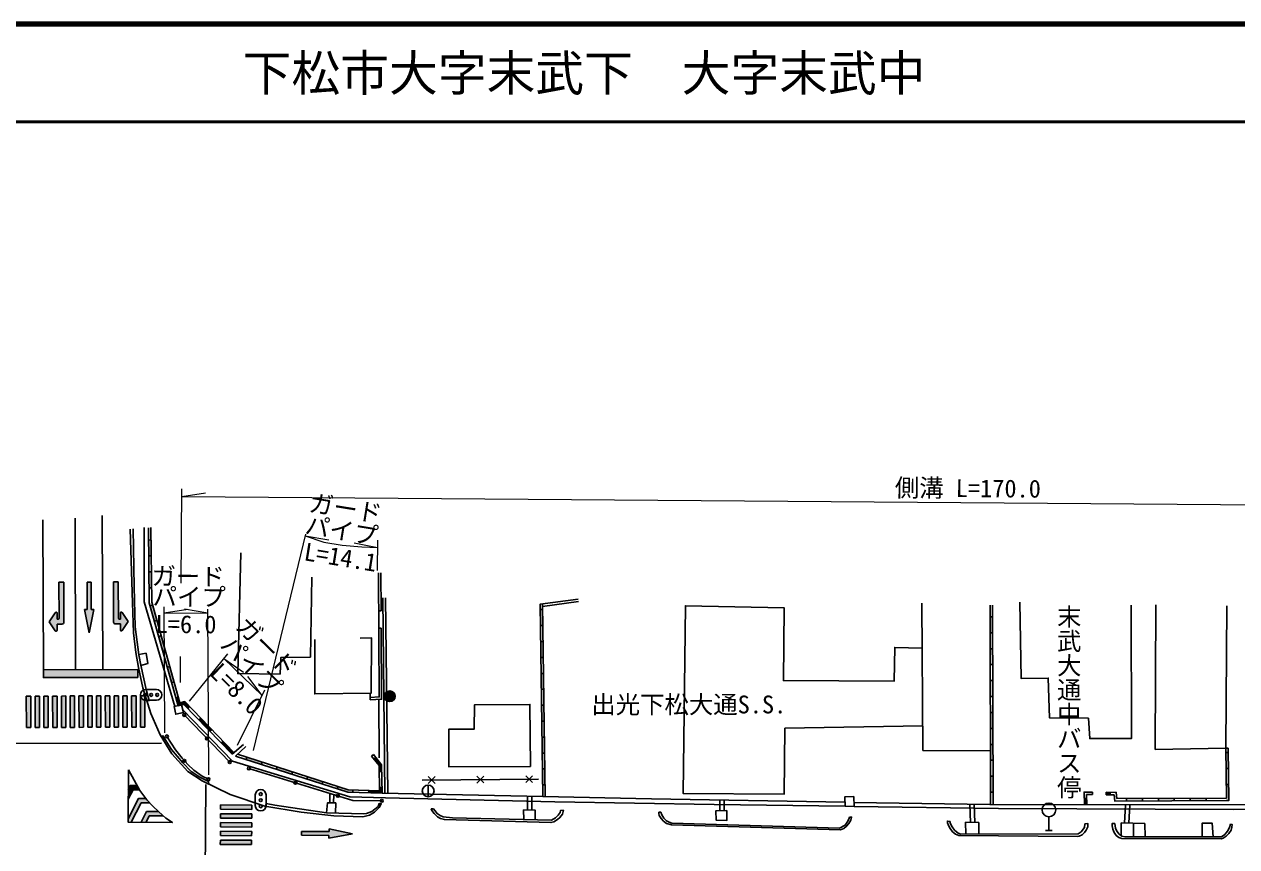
# Model space of a CAD drawing. Units: millimetres at full size, sheet at 1:1000; details may follow other scales. Extents: x 40000 to 680000, y 20000 to 380000.
# Drawn here: x 382628 to 506944, y 295726 to 380000 of the extents above; entities that cross this region are included whole.
import ezdxf
from ezdxf.enums import TextEntityAlignment as Align

# ---------------------------------------------------------------- set-up
doc = ezdxf.new("R2010")
doc.units = ezdxf.units.MM
doc.header["$LTSCALE"] = 1000
for name, color, linetype, lineweight in [('M-BGD', 7, 'Continuous', 25), ('M-STR-HTXT', 7, 'Continuous', 13), ('M-STR-STRC', 7, 'Continuous', 25), ('M-TTL', 2, 'Continuous', 140), ('M-TTL-LINE', 7, 'Continuous', 50)]:
    doc.layers.add(name, color=color, linetype=linetype, lineweight=lineweight)
doc.layers.add('M-BMK-HTXT', color=7, linetype='Continuous')
doc.layers.add('M-TTL-TXT', color=7, linetype='Continuous')
doc.styles.add('@ＭＳ ゴシック', font='')
doc.styles.add('ＭＳ ゴシック', font='')
doc.styles.get('@ＭＳ ゴシック').set_extended_font_data('@MS Gothic')
doc.styles.get('ＭＳ ゴシック').set_extended_font_data('MS Gothic')

msp = doc.modelspace()

# ---------------------------------------------------------------- hatches: boundary and pattern name
at = {"layer": 'M-BGD'}
for points in [[(395643, 325524), (395625, 327157), (395375, 327154), (395393, 325521)], [(395678, 322258), (395660, 323891), (395410, 323888), (395428, 322256)], [(396219, 318897), (395778, 320469), (395538, 320401), (395979, 318829)], [(435798, 318392), (435775, 320025), (435525, 320021), (435548, 318388)], [(481911, 317649), (481906, 319282), (481656, 319281), (481661, 317648)], [(397102, 315752), (396661, 317324), (396420, 317257), (396861, 315685)], [(435843, 315126), (435820, 316759), (435570, 316756), (435593, 315123)], [(481920, 314383), (481915, 316016), (481665, 316015), (481670, 314382)], [(397985, 312608), (397543, 314180), (397303, 314112), (397744, 312540)], [(435888, 311861), (435866, 313493), (435616, 313490), (435638, 311857)], [(481929, 311117), (481924, 312750), (481674, 312749), (481679, 311116)], [(399578, 310080), (399083, 310593), (398583, 310477), (398426, 311036), (398185, 310968), (398406, 310179), (399002, 310317), (399398, 309907)], [(419767, 311578, 1), (420437, 310705, 1)], [(435934, 308595), (435911, 310228), (435661, 310224), (435684, 308592)], [(401847, 307731), (400712, 308906), (400533, 308732), (401667, 307557)], [(481938, 307851), (481934, 309484), (481684, 309484), (481688, 307851)], [(404115, 305382), (402981, 306557), (402801, 306383), (403936, 305208)], [(435979, 305330), (435956, 306962), (435706, 306959), (435729, 305326)], [(481948, 304586), (481943, 306218), (481693, 306218), (481698, 304585)], [(407013, 304397), (405458, 304895), (405381, 304657), (406937, 304159)], [(419260, 304134), (418677, 304863), (418482, 304707), (419011, 304044), (419023, 303440), (419273, 303444)], [(506092, 303736), (506072, 305369), (505822, 305366), (505842, 303733)], [(410123, 303402), (408568, 303899), (408492, 303661), (410047, 303164)], [(436024, 302064), (436002, 303697), (435752, 303693), (435774, 302061)], [(413234, 302407), (411679, 302904), (411602, 302666), (413158, 302168)], [(481957, 301320), (481952, 302953), (481702, 302952), (481707, 301319)], [(506133, 300471), (506113, 302104), (505863, 302101), (505883, 300468)], [(415799, 301323), (416307, 301306), (416315, 301556), (415842, 301572), (414789, 301909), (414713, 301671)], [(419316, 301206), (419304, 301817), (419054, 301812), (419061, 301465), (417947, 301502), (417939, 301252)], [(493957, 301048), (493961, 301298), (493556, 301306), (493552, 301056)], [(491560, 300684), (491310, 300678), (491324, 300031), (491574, 300031)], [(497271, 300671), (495638, 300661), (495639, 300411), (497272, 300421)], [(500537, 300689), (498904, 300680), (498905, 300430), (500538, 300439)], [(503803, 300708), (502170, 300698), (502171, 300448), (503804, 300458)]]:
    msp.add_hatch(color=256, dxfattribs=at).paths.add_polyline_path(points)
at = {"layer": 'M-STR-STRC'}
for points in [[(385996, 318534), (385997, 317915, -0.74206), (385814, 317859), (385195, 318782), (385809, 319709, -0.74206), (385993, 319654), (385994, 319034), (386094, 319035, 0.41421), (386194, 319135), (386183, 322841), (386683, 322842), (386695, 318736, -0.41388), (386496, 318536)], [(389485, 320039), (389485, 322850), (389087, 322850), (389088, 320039), (388813, 320039), (389287, 317642), (389760, 320039)], [(392486, 318553), (392488, 317933, 0.74206), (392672, 317878), (393286, 318805), (392666, 319729, 0.74206), (392483, 319673), (392485, 319053), (392385, 319053, -0.41421), (392285, 319152), (392274, 322858), (391774, 322857), (391786, 318751, 0.41388), (391986, 318551)], [(394261, 313081), (394259, 313881), (384592, 313854), (384594, 313054)], [(383287, 311161), (382837, 311159), (382846, 307944), (383296, 307945)], [(384187, 311163), (383737, 311162), (383746, 307947), (384196, 307948)], [(385087, 311166), (384637, 311164), (384646, 307949), (385096, 307951)], [(385987, 311168), (385537, 311167), (385546, 307952), (385996, 307953)], [(386887, 311171), (386437, 311169), (386446, 307954), (386896, 307956)], [(387787, 311173), (387337, 311172), (387346, 307957), (387796, 307958)], [(388687, 311176), (388237, 311175), (388246, 307959), (388696, 307961)], [(389587, 311178), (389137, 311177), (389146, 307962), (389596, 307963)], [(390487, 311181), (390037, 311180), (390046, 307965), (390496, 307966)], [(391387, 311184), (390937, 311182), (390946, 307967), (391396, 307968)], [(392287, 311186), (391837, 311185), (391846, 307970), (392296, 307971)], [(393187, 311189), (392737, 311187), (392746, 307972), (393196, 307974)], [(394087, 311191), (393637, 311190), (393646, 307975), (394096, 307976)], [(394987, 311194), (394537, 311192), (394546, 307977), (394996, 307979)], [(394432, 301573), (394183, 302021), (393520, 302017), (393297, 301582), (393293, 300588), (393796, 301569)], [(395480, 300230), (395187, 300535), (395082, 300677), (394348, 300672), (393285, 298601), (393284, 298238), (393604, 298237), (394624, 300224)], [(405960, 299541), (405963, 299991), (402755, 300011), (402753, 299561)], [(396878, 298889), (396416, 299287), (396367, 299335), (395175, 299328), (394614, 298234), (395119, 298232), (395451, 298879)], [(405955, 298641), (405958, 299091), (402750, 299111), (402747, 298661)], [(405944, 296841), (405946, 297291), (402739, 297311), (402736, 296861)], [(405949, 297741), (405952, 298191), (402744, 298211), (402741, 297761)], [(413874, 297271), (411063, 297297), (411059, 296899), (413870, 296874), (413868, 296599), (416269, 297051), (413876, 297546)], [(405938, 295941), (405941, 296391), (402733, 296411), (402730, 295961)]]:
    msp.add_hatch(color=256, dxfattribs=at).paths.add_polyline_path(points)

# ---------------------------------------------------------------- linework, layer by layer
at = {"layer": 'M-BGD'}
for p, q in [((395625, 327157), (395375, 327154)), ((395643, 325524), (395393, 325521)), ((395660, 323891), (395410, 323888)), ((419189, 323779), (419214, 319913)), ((395678, 322258), (395428, 322256)), ((419377, 321224), (419588, 301201)), ((419677, 321227), (419889, 301195)), ((439451, 320862), (435770, 320353)), ((395778, 320469), (395538, 320401)), ((419214, 319913), (418964, 319911)), ((435775, 320025), (435525, 320021)), ((436041, 300884), (435767, 320605)), ((481653, 320480), (481710, 300037)), ((481903, 320480), (481960, 300037)), ((396219, 318897), (395979, 318829)), ((435798, 318392), (435548, 318388)), ((481906, 319282), (481656, 319281)), ((396661, 317324), (396420, 317257)), ((419226, 318122), (418976, 318120)), ((481911, 317649), (481661, 317648)), ((435820, 316759), (435570, 316756)), ((481915, 316016), (481665, 316015)), ((397102, 315752), (396861, 315685)), ((435843, 315126), (435593, 315123)), ((397543, 314180), (397303, 314112)), ((435866, 313493), (435616, 313490)), ((481920, 314383), (481670, 314382)), ((397985, 312608), (397744, 312540)), ((481924, 312750), (481674, 312749)), ((398185, 310968), (398426, 311036)), ((418096, 310763), (418087, 311450)), ((418994, 310826), (419014, 304820)), ((435888, 311861), (435638, 311857)), ((481929, 311117), (481679, 311116)), ((399578, 310080), (399398, 309907)), ((435911, 310228), (435661, 310224)), ((399038, 309235), (403693, 304403)), ((400712, 308906), (400533, 308732)), ((435934, 308595), (435684, 308592)), ((481934, 309484), (481684, 309484)), ((401847, 307731), (401667, 307557)), ((481938, 307851), (481688, 307851)), ((402981, 306557), (402801, 306383)), ((403936, 305208), (405102, 306216)), ((404274, 305011), (405349, 306013)), ((435956, 306962), (435706, 306959)), ((481943, 306218), (481693, 306218)), ((506066, 305818), (505816, 305815)), ((404115, 305382), (403936, 305208)), ((405458, 304895), (405381, 304657)), ((418439, 305160), (418244, 305004)), ((418482, 304707), (418677, 304863)), ((435979, 305330), (435729, 305326)), ((481948, 304586), (481698, 304585)), ((506072, 305369), (505822, 305366)), ((407013, 304397), (406937, 304159)), ((408568, 303899), (408492, 303661)), ((410123, 303402), (410047, 303164)), ((419273, 303444), (419023, 303440)), ((436002, 303697), (435752, 303693)), ((506092, 303736), (505842, 303733)), ((411679, 302904), (411602, 302666)), ((413234, 302407), (413158, 302168)), ((423433, 302561), (435357, 302655)), ((424039, 302919), (424751, 302218)), ((424746, 302925), (424044, 302212)), ((429038, 302959), (429751, 302257)), ((429746, 302964), (429044, 302252)), ((434038, 302998), (434751, 302297)), ((434745, 303004), (434044, 302291)), ((481952, 302953), (481702, 302952)), ((506113, 302104), (505863, 302101)), ((413945, 300229), (413971, 301189)), ((414345, 300216), (414368, 301066)), ((414789, 301909), (414713, 301671)), ((416306, 301292), (416315, 301556)), ((417947, 301506), (417939, 301252)), ((419304, 301817), (419054, 301812)), ((424039, 302049), (424039, 300849)), ((434227, 300912), (434234, 299495)), ((434677, 300903), (434684, 299486)), ((436024, 302064), (435774, 302061)), ((481957, 301320), (481707, 301319)), ((492155, 301322), (492154, 301072)), ((493556, 301306), (493552, 301056)), ((493957, 301048), (493961, 301298)), ((453945, 300501), (453942, 299422)), ((454395, 300494), (454392, 299426)), ((479574, 300069), (479640, 298220)), ((480025, 300062), (480091, 298213)), ((491310, 300678), (491560, 300684)), ((495524, 300029), (495436, 298153)), ((495638, 300661), (495639, 300411)), ((495975, 300028), (495886, 298142)), ((497271, 300671), (497272, 300421)), ((498904, 300680), (498905, 300430)), ((500537, 300689), (500538, 300439)), ((502170, 300698), (502171, 300448)), ((503803, 300708), (503804, 300458)), ((506133, 300471), (505883, 300468)), ((487684, 298806), (487684, 297406)), ((496374, 298131), (496366, 296749))]:
    msp.add_line(p, q, dxfattribs=at)
for points in [[(393498, 328254), (393743, 320714), (393818, 317658), (394062, 315634), (394335, 314091), (394787, 312008), (395601, 309383), (396548, 307188), (397744, 305238), (399400, 303444), (400856, 302485), (403725, 301080), (407287, 299886), (411004, 299285), (414354, 298904), (417337, 298785), (418017, 298960), (418544, 299277), (419032, 299756), (419231, 300136), (419028, 300173), (418906, 299852), (418563, 299571), (418276, 299351), (417721, 299118), (417430, 299087), (413616, 299204), (408336, 300000), (407421, 300166), (407374, 299872)], [(393807, 328295), (393901, 322360), (394000, 318249), (394387, 315378), (394588, 314337), (395136, 311842), (395438, 310708), (395212, 310638)], [(394930, 328438), (394917, 320832), (398057, 310099)], [(403936, 305208), (399002, 310317), (398406, 310179), (395444, 320733), (395362, 328418)], [(404125, 305372), (399083, 310593), (398583, 310477), (395694, 320769), (395612, 328421)], [(412104, 323340), (411961, 315164), (408946, 315132), (408852, 313409), (404512, 313462), (404850, 325849)], [(418939, 323778), (419022, 311079), (418093, 311013)], [(435791, 300881), (435517, 320571), (439417, 321110)], [(496123, 320462), (496167, 306823), (491865, 306812), (491741, 308889), (487752, 308927), (487621, 313010), (484834, 312980), (484695, 320771)], [(474689, 316067), (471876, 316146), (471824, 312703), (460466, 312754), (460542, 320198), (450416, 320410), (450199, 301178), (460542, 301124), (460623, 307862), (474744, 308115)], [(474657, 320672), (474762, 305601), (481695, 305539)], [(505917, 320425), (505816, 305815), (498582, 305698), (498638, 320497)], [(417065, 317095), (418216, 317134), (418186, 311451), (412419, 311376), (412436, 316965)], [(419226, 318122), (419273, 310846), (418096, 310763)], [(394383, 315407), (395117, 315557), (395305, 314514), (394598, 314291)], [(398878, 309744), (403990, 304498), (416017, 300837), (419654, 300726)], [(396640, 307038), (396852, 307104), (397733, 305690), (398882, 304310), (399752, 303436), (400633, 302871), (401531, 302412), (401536, 302153)], [(397260, 307031), (398140, 305661), (398810, 304789), (399399, 304139), (400020, 303582), (400865, 302969), (401517, 302651)], [(506066, 305818), (506133, 300471), (494432, 300405), (494362, 301041), (493552, 301056)], [(404274, 305011), (415799, 301323), (419316, 301206), (419260, 304134), (418439, 305160)], [(404484, 305206), (415842, 301572), (419061, 301465), (419011, 304044), (418244, 305004)], [(505816, 305815), (505880, 300719), (494656, 300656), (494586, 301287), (493556, 301306)], [(405654, 303759), (416306, 300467), (419290, 300431)], [(466779, 300283), (446929, 300621), (435791, 300881), (419316, 301206)], [(492155, 301322), (491296, 301326), (491324, 300031)], [(492154, 301072), (491552, 301075), (491574, 300037)], [(413616, 299204), (413731, 300236), (414570, 300209), (414538, 299176)], [(419654, 300726), (437020, 300337), (453370, 300048), (466786, 299890)], [(510785, 300019), (481626, 300037), (467699, 300251)], [(467717, 299853), (482523, 299645), (506624, 299556), (524509, 299592), (529917, 299606)], [(433840, 298523), (433832, 299504), (435003, 299479), (435017, 298495)], [(479166, 297012), (479144, 298228), (480491, 298206), (480490, 297017)], [(487334, 297406), (487684, 297406), (488034, 297406)], [(495092, 296863), (495110, 298160), (497513, 298104), (497548, 296749)], [(504527, 296747), (504428, 298132), (503409, 298144), (503398, 296747)]]:
    msp.add_lwpolyline(points, dxfattribs=at)
for points in [[(398750, 310259), (398941, 309488), (398162, 309308), (397985, 310082)], [(434545, 303954), (434474, 310304), (428780, 310261), (428747, 307756), (426168, 307778), (426169, 303911)], [(467671, 300874), (467717, 299853), (466786, 299890), (466769, 300856)], [(437922, 299468), (437803, 299066), (437542, 298721), (437295, 298503), (436914, 298283), (436626, 298206), (425701, 298510), (425306, 298636), (425004, 298793), (424660, 299139), (424406, 299437), (424363, 299612), (424583, 299612), (424713, 299426), (424962, 299129), (425262, 298913), (425562, 298793), (426547, 298692), (436699, 298456), (437089, 298684), (437364, 298952), (437573, 299229), (437619, 299453)], [(467256, 298764), (467449, 298756), (467388, 298440), (467180, 298093), (466935, 297823), (466654, 297596), (466306, 297460), (448987, 297960), (448476, 298116), (448158, 298350), (447916, 298626), (447717, 298925), (447706, 299147), (447697, 299251), (447885, 299254), (447988, 299002), (448193, 298657), (448488, 298374), (448756, 298237), (449040, 298154), (466217, 297616), (466787, 297939), (467005, 298243), (467156, 298561)], [(454658, 299428), (454651, 298405), (453584, 298448), (453546, 299419)], [(491381, 298086), (491688, 298092), (491666, 297774), (491503, 297432), (491336, 297200), (491088, 296950), (490803, 296814), (490641, 296771), (478443, 296876), (478115, 297006), (477798, 297268), (477560, 297578), (477376, 297903), (477297, 298192), (477280, 298348), (477534, 298322), (477588, 298065), (477752, 297751), (478008, 297416), (478368, 297127), (478644, 297010), (490673, 297054), (491004, 297259), (491317, 297706)], [(506303, 298041), (506470, 298021), (506426, 297739), (506355, 297424), (506119, 297086), (505845, 296798), (505563, 296621), (505366, 296522), (495153, 296556), (494846, 296666), (494583, 296883), (494364, 297189), (494223, 297523), (494157, 297864), (494180, 298111), (494431, 298103), (494505, 297624), (494641, 297319), (494896, 297008), (495158, 296814), (495470, 296749), (505363, 296746), (505712, 296980), (505996, 297313), (506200, 297694)]]:
    msp.add_lwpolyline(points, close=True, dxfattribs=at)
for centre, radius in [((420102, 311142), 550), ((399038, 309235), 150), ((397260, 307031), 150), ((401365, 306819), 150), ((399045, 304530), 150), ((403693, 304403), 150), ((405654, 303759), 150), ((401517, 302651), 150), ((410432, 302282), 150), ((414779, 300939), 150), ((424039, 301449), 600), ((419290, 300431), 150), ((487684, 299506), 700)]:
    msp.add_circle(centre, radius, dxfattribs=at)
at = {"layer": 'M-STR-HTXT'}
for p, q in [((398709, 322716), (398783, 332399)), ((398777, 331611), (401204, 331977)), ((398777, 331611), (567437, 330328)), ((406127, 305581), (411482, 327759)), ((411436, 327570), (413859, 327174)), ((418863, 327132), (418801, 324042)), ((416444, 326872), (418847, 326370)), ((397050, 307393), (396971, 320318)), ((396975, 319702), (399403, 320067)), ((396975, 319702), (401466, 319667)), ((401466, 319667), (399045, 320070)), ((401568, 303109), (401464, 320083)), ((398632, 312569), (398652, 315229)), ((399570, 310649), (403491, 315492)), ((403101, 315010), (407009, 311212)), ((403101, 315010), (405107, 313596)), ((407009, 311212), (405538, 313177)), ((404490, 306150), (407310, 311817))]:
    msp.add_line(p, q, dxfattribs=at)
msp.add_lwpolyline([(411436, 327570), (413329, 326944), (415221, 326637), (417224, 326450), (418847, 326370)], dxfattribs=at)
at = {"layer": 'M-STR-STRC'}
for p, q in [((390673, 313871), (390628, 329661)), ((384592, 313854), (384548, 329231)), ((387879, 313863), (387835, 329405)), ((386683, 322842), (386183, 322841)), ((386183, 322841), (386194, 319135)), ((386683, 322842), (386695, 318736)), ((389087, 322850), (389485, 322850)), ((389087, 322850), (389088, 320039)), ((389485, 322850), (389485, 320039)), ((391774, 322857), (392274, 322858)), ((391774, 322857), (391786, 318751)), ((392274, 322858), (392285, 319152)), ((385809, 319709), (385195, 318782)), ((385994, 319034), (385993, 319654)), ((389287, 317642), (388813, 320039)), ((389088, 320039), (388813, 320039)), ((389760, 320039), (389287, 317642)), ((389760, 320039), (389485, 320039)), ((392485, 319053), (392483, 319673)), ((392666, 319729), (393286, 318805)), ((385195, 318782), (385814, 317859)), ((386094, 319035), (385994, 319034)), ((386496, 318536), (385996, 318534)), ((385997, 317915), (385996, 318534)), ((391986, 318551), (392486, 318553)), ((392385, 319053), (392485, 319053)), ((392488, 317933), (392486, 318553)), ((393286, 318805), (392672, 317878)), ((383287, 311161), (382837, 311159)), ((382846, 307944), (382837, 311159)), ((383296, 307945), (383287, 311161)), ((384187, 311163), (383737, 311162)), ((383746, 307947), (383737, 311162)), ((384196, 307948), (384187, 311163)), ((385087, 311166), (384637, 311164)), ((384646, 307949), (384637, 311164)), ((385096, 307951), (385087, 311166)), ((385987, 311168), (385537, 311167)), ((385546, 307952), (385537, 311167)), ((385996, 307953), (385987, 311168)), ((386887, 311171), (386437, 311169)), ((386446, 307954), (386437, 311169)), ((386896, 307956), (386887, 311171)), ((387787, 311173), (387337, 311172)), ((387346, 307957), (387337, 311172)), ((387796, 307958), (387787, 311173)), ((388687, 311176), (388237, 311175)), ((388246, 307959), (388237, 311175)), ((388696, 307961), (388687, 311176)), ((389587, 311178), (389137, 311177)), ((389146, 307962), (389137, 311177)), ((389596, 307963), (389587, 311178)), ((390487, 311181), (390037, 311180)), ((390046, 307965), (390037, 311180)), ((390496, 307966), (390487, 311181)), ((391387, 311184), (390937, 311182)), ((390946, 307967), (390937, 311182)), ((391396, 307968), (391387, 311184)), ((392287, 311186), (391837, 311185)), ((391846, 307970), (391837, 311185)), ((392296, 307971), (392287, 311186)), ((393187, 311189), (392737, 311187)), ((392746, 307972), (392737, 311187)), ((393196, 307974), (393187, 311189)), ((394087, 311191), (393637, 311190)), ((393646, 307975), (393637, 311190)), ((394096, 307976), (394087, 311191)), ((394987, 311194), (394537, 311192)), ((394546, 307977), (394537, 311192)), ((394996, 307979), (394987, 311194)), ((395083, 311836), (396183, 311836)), ((396183, 310736), (395083, 310736)), ((383296, 307945), (382846, 307944)), ((384196, 307948), (383746, 307947)), ((385096, 307951), (384646, 307949)), ((385996, 307953), (385546, 307952)), ((386896, 307956), (386446, 307954)), ((387796, 307958), (387346, 307957)), ((388696, 307961), (388246, 307959)), ((389596, 307963), (389146, 307962)), ((390496, 307966), (390046, 307965)), ((391396, 307968), (390946, 307967)), ((392296, 307971), (391846, 307970)), ((393196, 307974), (392746, 307972)), ((394096, 307976), (393646, 307975)), ((394996, 307979), (394546, 307977)), ((396717, 306345), (379853, 306297)), ((401236, 302101), (401093, 279118)), ((406318, 299943), (406318, 301043)), ((407418, 301043), (407418, 299943)), ((402755, 300011), (402753, 299561)), ((402755, 300011), (405963, 299991)), ((405963, 299991), (405960, 299541)), ((402750, 299111), (402747, 298661)), ((402747, 298661), (405955, 298641)), ((402750, 299111), (405958, 299091)), ((402753, 299561), (405960, 299541)), ((405958, 299091), (405955, 298641)), ((402739, 297311), (402736, 296861)), ((402739, 297311), (405946, 297291)), ((402744, 298211), (402741, 297761)), ((402741, 297761), (405949, 297741)), ((402744, 298211), (405952, 298191)), ((405946, 297291), (405944, 296841)), ((405952, 298191), (405949, 297741)), ((411059, 296899), (411063, 297297)), ((411063, 297297), (413874, 297271)), ((413876, 297546), (413874, 297271)), ((413876, 297546), (416269, 297051)), ((402733, 296411), (402730, 295961)), ((402730, 295961), (405938, 295941)), ((402733, 296411), (405941, 296391)), ((402736, 296861), (405944, 296841)), ((405941, 296391), (405938, 295941)), ((411059, 296899), (413870, 296874)), ((416269, 297051), (413868, 296599)), ((413870, 296874), (413868, 296599))]:
    msp.add_line(p, q, dxfattribs=at)
for points in [[(394261, 313081), (384594, 313054), (384592, 313854), (394259, 313881)], [(393305, 303597), (393284, 298238), (397822, 298224), (397141, 298662), (396416, 299287), (395799, 299897), (395187, 300535), (394477, 301492), (393891, 302545)]]:
    msp.add_lwpolyline(points, close=True, dxfattribs=at)
for points in [[(394432, 301573), (393796, 301569), (393293, 300588)], [(394183, 302021), (393520, 302017), (393297, 301582)], [(395082, 300677), (394348, 300672), (393285, 298601)], [(395480, 300230), (394624, 300224), (393604, 298237)], [(396367, 299335), (395175, 299328), (394614, 298234)], [(396878, 298889), (395451, 298879), (395119, 298232)]]:
    msp.add_lwpolyline(points, dxfattribs=at)
for centre in [(395017, 311280), (395637, 311280), (396257, 311280), (406874, 301117), (406874, 300497), (406874, 299877)]:
    msp.add_circle(centre, 150, dxfattribs=at)
for centre, radius, start, end in [((385893, 319654), 100, 0.16269, 146.47262), ((392583, 319673), 100, 33.85276, 180.16269), ((386094, 319135), 100, 270.16269, 0.16269), ((386495, 318736), 200, 270.22704, 0.16269), ((391986, 318751), 200, 180.16269, 270.09834), ((392385, 319153), 100, 180.16269, 270.16269), ((385897, 317914), 100, 213.85276, 0.16269), ((392588, 317933), 100, 180.16269, 326.47262), ((395083, 311286), 550, 90, 180), ((395083, 311286), 550, 180, 270), ((396183, 311286), 550, 0, 90), ((396183, 311286), 550, 270, 0), ((406868, 301043), 550, 90, 180), ((406868, 301043), 550, 0, 90), ((406868, 299943), 550, 180, 270), ((406868, 299943), 550, 270, 0)]:
    msp.add_arc(centre, radius, start, end, dxfattribs=at)
at = {"layer": 'M-TTL'}
msp.add_line((680000, 380000), (40000, 380000), dxfattribs=at)
at = {"layer": 'M-TTL-LINE'}
msp.add_line((40000, 370000), (680000, 370000), dxfattribs=at)

# ---------------------------------------------------------------- texts
at = {"layer": 'M-BMK-HTXT', "style": '@ＭＳ ゴシック'}
msp.add_text('末武大通中バス停', height=1833, rotation=270, dxfattribs=at).set_placement((488269, 320574), align=Align.BOTTOM_LEFT)
at = {"layer": 'M-BMK-HTXT', "style": 'ＭＳ ゴシック'}
msp.add_text('出光下松大通S.S.', height=1833, dxfattribs=at).set_placement((440770, 308835), align=Align.BOTTOM_LEFT)
at = {"layer": 'M-STR-HTXT', "style": 'ＭＳ ゴシック'}
for s, rotation, p in [('側溝 L=170.0', 359.564, (471877, 331055)), ('ガード', 350.781, (411639, 329566)), ('パイプ', 350.781, (411230, 327285)), ('L=14.1', 350.781, (411136, 324548)), ('ガード', 359.564, (395670, 321997)), ('パイプ', 359.564, (395773, 319892)), ('L=6.0', 359.564, (396091, 317085)), ('ガード', 315.823, (403802, 317793)), ('パイプ', 315.823, (402211, 315874)), ('L=8.0', 315.823, (401135, 313021))]:
    msp.add_text(s, height=1833, rotation=rotation, dxfattribs=at).set_placement(p, align=Align.BOTTOM_LEFT)
at = {"layer": 'M-TTL-TXT', "style": 'ＭＳ ゴシック'}
msp.add_text('下松市大字末武下\u3000大字末武中', height=3666, dxfattribs=at).set_placement((405024, 375000), align=Align.MIDDLE_LEFT)

doc.saveas('drawing.dxf')
